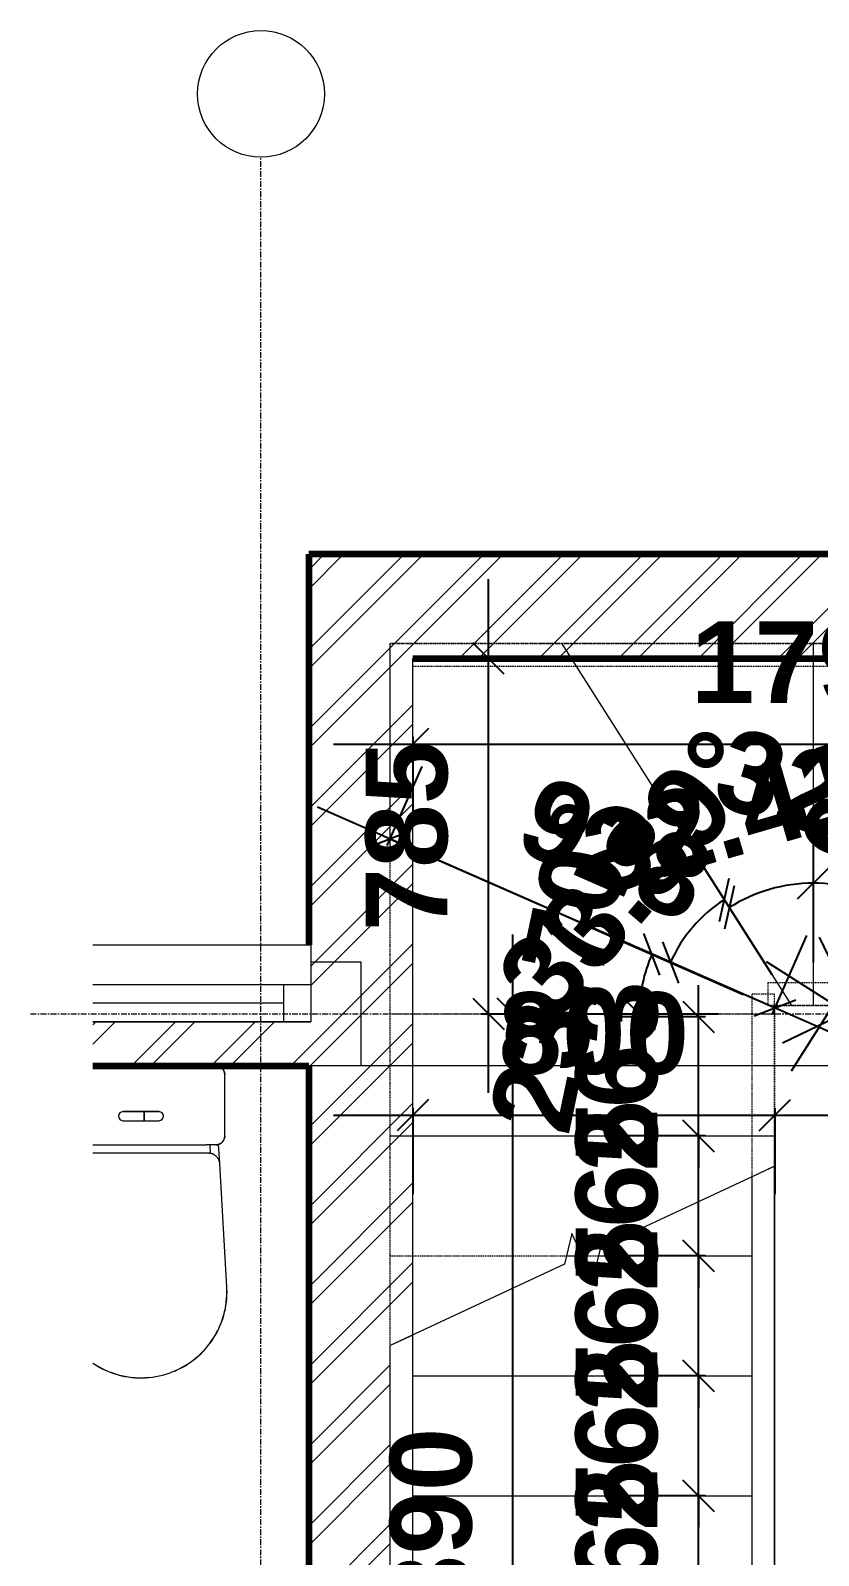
# Model space of a CAD drawing. Header units: inches. Extents: x 22 to 382261, y 22 to 371281.
# Drawn here: x 36694 to 38435, y 55747 to 59116 of the extents above; entities that cross this region are included whole.
import ezdxf

# ---------------------------------------------------------------- set-up
doc = ezdxf.new("R2010")
doc.units = ezdxf.units.IN
doc.header["$MEASUREMENT"] = 0
doc.linetypes.add('Grid Line 1_2_', pattern=[22.225, 12.7, -3.175, 3.175, -3.175])
doc.linetypes.add('Overhead', pattern=[3.96875, 2.38125, -1.5875])
for name, color, linetype, lineweight in [('A-ANNO-DIMS', 211, 'Continuous', 9), ('A-FLOR', 192, 'Continuous', 9), ('A-FLOR-HRAL', 11, 'Continuous', 9), ('A-GLAZ', 151, 'Continuous', 9), ('A-GLAZ-SILL', 1, 'Continuous', 9), ('A-WALL-PATT', 111, 'Continuous', 9), ('I-WALL', 2, 'Continuous', 9), ('P-SANR-FIXT', 6, 'Continuous', 9), ('S-GRID', 1, 'Continuous', 9), ('S-GRID-IDEN', 1, 'Continuous', 9), ('S-STRS', 31, 'Continuous', 9), ('S-STRS-MBND', 31, 'Overhead', 9)]:
    doc.layers.add(name, color=color, linetype=linetype, lineweight=lineweight)
doc.styles.add('Arial_B_1', font='arialbd.ttf', dxfattribs={"height": 180.555556})
doc.dimstyles.new('1', dxfattribs={"dimscale": 304.8, "dimtxt": 178.545395, "dimasz": 0.227865, "dimexe": 0.574147, "dimexo": 0.0625, "dimgap": 0.287073, "dimtad": 1, "dimdec": 0, "dimzin": 0, "dimdsep": 46, "dimtxsty": 'Arial_B_1', "dimblk1": 'OBLIQUE', "dimblk2": 'OBLIQUE', "dimsah": 1, "dimcen": 0.09, "dimdle": 0.574147, "dimazin": 0, "dimtfac": 1, "dimtdec": 4, "dimtix": 1, "dimtmove": 0, "dimatfit": 3, "dimfxl": 0.574147, "dimfxlon": 1, "dimtvp": 1, "dimtolj": 1, "dimtzin": 0, "dimarcsym": 2})
pattern_1 = [(45, (25437.11, 44820.17), (-88.0065, 88.0065), []), (45, (25437.11, 44953.52), (-88.0065, 88.0065), [])]

# ---------------------------------------------------------------- blocks, each defined once
blk = doc.blocks.new('Top Rail Type - Top Rail_Internal_-V3-01-GROUND FLOOR STAIRS')
at = {"layer": 'A-FLOR-HRAL', "linetype": 'Overhead'}
for p, q in [((12850.8, 12167), (12900.8, 12167)), ((12850.8, 12116.6), (12850.8, 12167)), ((12885.9, 12192), (12885.9, 12142)), ((12885.9, 12192), (13088.8, 12192)), ((12900.8, 12116.6), (12900.8, 12167)), ((13126.6, 12167), (13076.6, 12167)), ((13076.6, 12167), (13076.6, 12103.5)), ((13088.8, 12192), (13088.8, 12142)), ((13126.6, 12167), (13126.6, 12103.5)), ((12885.9, 12142), (13088.8, 12142)), ((12850.8, 11762.9), (12850.8, 12116.6)), ((12900.8, 11786.2), (12900.8, 12116.6)), ((13076.6, 12103.5), (13076.6, 9733.2)), ((13126.6, 12103.5), (13126.6, 9733.2)), ((13126.6, 9733.2), (13076.6, 9733.2))]:
    blk.add_line(p, q, dxfattribs=at)
at = {"layer": 'A-FLOR-HRAL'}
for p, q in [((12900.8, 11786.2), (12850.8, 11762.9)), ((12850.8, 9733.2), (12850.8, 11762.9)), ((12900.8, 9733.2), (12900.8, 11786.2)), ((12850.8, 9733.2), (12900.8, 9733.2))]:
    blk.add_line(p, q, dxfattribs=at)
blk = doc.blocks.new('Top Rail Type - Top Rail_Internal_-V4-01-GROUND FLOOR STAIRS')
at = {"layer": 'A-FLOR-HRAL', "linetype": 'Overhead'}
for p, q in [((12051.6, 12941.2), (12384, 12941.2)), ((12051.6, 12762.8), (12051.6, 12941.2)), ((12384, 12941.2), (13628.7, 12941.2)), ((13628.7, 12941.2), (13925.8, 12941.2)), ((13925.8, 12941.2), (13925.8, 12778.8)), ((12101.6, 12891.2), (12384, 12891.2)), ((12101.6, 12762.8), (12101.6, 12891.2)), ((12384, 12891.2), (13628.7, 12891.2)), ((13628.7, 12891.2), (13875.8, 12891.2)), ((13875.8, 12891.2), (13875.8, 12778.8)), ((13875.8, 12778.8), (13875.8, 9733.2)), ((13925.8, 12778.8), (13925.8, 9733.2)), ((12051.6, 11390.2), (12051.6, 12762.8)), ((12101.6, 11413.5), (12101.6, 12762.8)), ((13925.8, 9733.2), (13875.8, 9733.2))]:
    blk.add_line(p, q, dxfattribs=at)
at = {"layer": 'A-FLOR-HRAL'}
for p, q in [((12101.6, 11413.5), (12051.6, 11390.2)), ((12051.6, 10442.4), (12051.6, 11390.2)), ((12101.6, 10442.4), (12101.6, 11413.5)), ((12051.6, 9733.2), (12051.6, 10442.4)), ((12101.6, 9733.2), (12101.6, 10442.4)), ((12051.6, 9733.2), (12101.6, 9733.2))]:
    blk.add_line(p, q, dxfattribs=at)
blk = doc.blocks.new('Windows_Sgl_Plain - 750 by 600-438113-01-GROUND FLOOR STAIRS')
at = {"layer": 'A-GLAZ'}
for p, q in [((-375, 9.5), (106.2, 9.5)), ((-375, -161), (-375, 9.5)), ((106.2, 9.5), (-375, 9.5)), ((-315, -73.5), (-315, 9.5)), ((-375, -73.5), (-375, -25.5)), ((-315, -32), (106.2, -32)), ((106.2, -73.5), (-375, -73.5)), ((106.2, -161), (-375, -161))]:
    blk.add_line(p, q, dxfattribs=at)
at = {"layer": 'A-GLAZ-SILL'}
for p, q in [((-375, -161), (-375, -124.7)), ((106.2, -161), (-375, -161))]:
    blk.add_line(p, q, dxfattribs=at)
blk = doc.blocks.new('Water_Closet_Toilet_19179_0001 - 540 x 360mm-368831-01-GROUND FLOOR STAIRS')
at = {"layer": 'P-SANR-FIXT'}
for p, q in [((0, 154.9), (-106.2, 154.9)), ((145, 154.9), (0, 154.9)), ((185, 0.1), (185, 134.9)), ((-39.7, 53.6), (39.7, 53.6)), ((6.9, 53.6), (-39.7, 53.6)), ((6.9, 33.6), (6.9, 53.6)), ((39.7, 53.6), (6.9, 53.6)), ((6.9, 53.6), (6.9, 33.6)), ((6.9, 33.6), (6.9, 53.6)), ((-39.7, 33.6), (39.7, 33.6)), ((-39.7, 33.6), (6.9, 33.6)), ((6.9, 33.6), (39.7, 33.6)), ((-106.2, -19.9), (145, -19.9)), ((151.8, -19.9), (152.9, -38.9)), ((173.8, -59.6), (171.5, -18.8)), ((149.3, -38.4), (-106.2, -38.4)), ((189.7, -333.9), (174.3, -62))]:
    blk.add_line(p, q, dxfattribs=at)
at = {"layer": 'P-SANR-FIXT', "flags": 128}
for points in [[(145, 154.9), (151.9, 154.9), (158.7, 154.9), (165, 154.9)], [(167.4, 154.8), (166.8, 154.9), (166, 154.9), (165.2, 154.9), (165, 154.9)], [(185, 134.9), (185, 135.7), (185, 136.5), (184.9, 137.3), (184.8, 138.1), (184.6, 138.9), (184.5, 139.7), (184.3, 140.4), (184, 141.2), (183.8, 142), (183.5, 142.7), (183.1, 143.4), (182.8, 144.2), (182.4, 144.9), (182, 145.5), (181.5, 146.2), (181.1, 146.9), (180.6, 147.5), (180.1, 148.1), (179.5, 148.7), (179, 149.3), (178.4, 149.8), (177.8, 150.3), (177.1, 150.8), (176.5, 151.3), (175.8, 151.8), (175.1, 152.2), (174.4, 152.6), (173.7, 152.9), (173, 153.3), (172.3, 153.6), (171.5, 153.9), (170.7, 154.1), (170, 154.3), (169.2, 154.5), (168.4, 154.6), (167.6, 154.8), (167.6, 154.8)], [(165, -19.9), (165.8, -19.9), (166.6, -19.9), (167.4, -19.8), (168.2, -19.7), (169, -19.5), (169.8, -19.3), (170.5, -19.1), (171.3, -18.9), (172.1, -18.6), (172.8, -18.3), (173.5, -18), (174.3, -17.7), (175, -17.3), (175.6, -16.9), (176.3, -16.4), (177, -16), (177.6, -15.5), (178.2, -14.9), (178.8, -14.4), (179.4, -13.8), (179.9, -13.3), (180.4, -12.6), (180.9, -12), (181.4, -11.4), (181.9, -10.7), (182.3, -10), (182.7, -9.3), (183, -8.6), (183.4, -7.9), (183.7, -7.1), (183.9, -6.4), (184.2, -5.6), (184.4, -4.9), (184.6, -4.1), (184.7, -3.3), (184.9, -2.5), (185, -1.7), (185, -0.9), (185, -0.1), (185, 0.1)], [(165, -19.9), (158.7, -19.9), (151.9, -19.9), (145, -19.9)], [(174.3, -62), (174.2, -61), (174.1, -60), (173.9, -59), (173.7, -58), (173.5, -57.1), (173.2, -56.1), (172.9, -55.2), (172.5, -54.2), (172.2, -53.3), (171.7, -52.4), (171.3, -51.5), (170.8, -50.6), (170.3, -49.8), (169.7, -49), (169.1, -48.2), (168.5, -47.4), (167.8, -46.6), (167.1, -45.9), (166.4, -45.2), (165.7, -44.5), (164.9, -43.9), (164.1, -43.3), (163.3, -42.7), (162.4, -42.2), (161.6, -41.7), (160.7, -41.2), (159.8, -40.7), (158.9, -40.3), (158, -40), (157, -39.6), (156.1, -39.4), (155.1, -39.1), (154.1, -38.9), (153.1, -38.7), (152.1, -38.6), (151.1, -38.5), (150.1, -38.4), (149.3, -38.4)], [(174.3, -62), (174.2, -61), (174.1, -60), (173.9, -59), (173.7, -58), (173.5, -57.1), (173.2, -56.1), (172.9, -55.2), (172.5, -54.2), (172.2, -53.3), (171.7, -52.4), (171.3, -51.5), (170.8, -50.6), (170.3, -49.8), (169.7, -49), (169.1, -48.2), (168.5, -47.4), (167.8, -46.6), (167.1, -45.9), (166.4, -45.2), (165.7, -44.5), (164.9, -43.9), (164.1, -43.3), (163.3, -42.7), (162.4, -42.2), (161.6, -41.7), (160.7, -41.2), (159.8, -40.7), (158.9, -40.3), (158, -40), (157, -39.6), (156.1, -39.4), (155.1, -39.1), (154.1, -38.9), (153.1, -38.7), (152.1, -38.6), (151.1, -38.5), (150.1, -38.4), (149.3, -38.4)], [(-106.2, -502.2), (-105.3, -502.8), (-98.9, -506.9), (-92.3, -510.7), (-85.6, -514.3), (-78.8, -517.6), (-71.8, -520.6), (-64.7, -523.3), (-57.5, -525.8), (-50.2, -527.9), (-42.9, -529.8), (-35.4, -531.3), (-27.9, -532.6), (-20.4, -533.6), (-12.8, -534.2), (-5.2, -534.6), (2.4, -534.7), (10, -534.4), (17.5, -533.9), (25.1, -533), (32.6, -531.9), (40.1, -530.4), (47.5, -528.6), (54.8, -526.6), (62, -524.3), (69.1, -521.6), (76.2, -518.7), (83.1, -515.5), (89.8, -512.1), (96.5, -508.4), (102.9, -504.4), (109.2, -500.1), (115.4, -495.6), (121.3, -490.9), (127.1, -485.9), (132.6, -480.7), (137.9, -475.3), (143.1, -469.7), (147.9, -463.9), (152.6, -457.9), (157, -451.7), (161.1, -445.3), (165, -438.8), (168.7, -432.1), (172, -425.3), (175.1, -418.4), (177.9, -411.3), (180.5, -404.1), (182.7, -396.9), (184.6, -389.5), (186.3, -382.1), (187.6, -374.6), (188.7, -367.1), (189.4, -359.5), (189.9, -351.9), (190, -344.3), (189.8, -336.8), (189.7, -333.9)], [(-106.2, -502.2), (-105.3, -502.8), (-98.9, -506.9), (-92.3, -510.7), (-85.6, -514.3), (-78.8, -517.6), (-71.8, -520.6), (-64.7, -523.3), (-57.5, -525.8), (-50.2, -527.9), (-42.9, -529.8), (-35.4, -531.3), (-27.9, -532.6), (-20.4, -533.6), (-12.8, -534.2), (-5.2, -534.6), (2.4, -534.7), (10, -534.4), (17.5, -533.9), (25.1, -533), (32.6, -531.9), (40.1, -530.4), (47.5, -528.6), (54.8, -526.6), (62, -524.3), (69.1, -521.6), (76.2, -518.7), (83.1, -515.5), (89.8, -512.1), (96.5, -508.4), (102.9, -504.4), (109.2, -500.1), (115.4, -495.6), (121.3, -490.9), (127.1, -485.9), (132.6, -480.7), (137.9, -475.3), (143.1, -469.7), (147.9, -463.9), (152.6, -457.9), (157, -451.7), (161.1, -445.3), (165, -438.8), (168.7, -432.1), (172, -425.3), (175.1, -418.4), (177.9, -411.3), (180.5, -404.1), (182.7, -396.9), (184.6, -389.5), (186.3, -382.1), (187.6, -374.6), (188.7, -367.1), (189.4, -359.5), (189.9, -351.9), (190, -344.3), (189.8, -336.8), (189.7, -333.9)], [(186.6, -378.3), (187.3, -374.6), (188.4, -367.1), (189.1, -359.5), (189.6, -351.9), (189.7, -344.3), (189.5, -336.8)], [(172.5, -423.6), (174.8, -418.2), (177.6, -411.2), (180.2, -404), (182.4, -396.8), (184.3, -389.4), (185.4, -384.5)], [(148.4, -462.8), (152.3, -457.7), (156.7, -451.5), (160.9, -445.2), (164.8, -438.6), (168.4, -432), (169.3, -430.1)], [(-106.2, -501.8), (-105.1, -502.6), (-98.7, -506.6), (-92.2, -510.5), (-85.5, -514), (-78.6, -517.3), (-74.6, -519)], [(74.4, -519.1), (76, -518.5), (82.9, -515.3), (89.7, -511.8), (96.3, -508.1), (102.8, -504.1), (107.9, -500.7)], [(115.2, -495.4), (121.1, -490.7), (126.9, -485.7), (132.4, -480.5), (137.7, -475.1), (138.1, -474.7)], [(-66.9, -522.1), (-64.6, -523), (-57.4, -525.5), (-50.1, -527.6), (-42.8, -529.5), (-35.4, -531), (-28.4, -532.2)], [(-19.9, -533.3), (-12.8, -533.9), (-5.2, -534.3), (2.4, -534.3), (10, -534.1), (17.5, -533.6), (20.8, -533.2)], [(28.7, -532.1), (32.6, -531.5), (40, -530.1), (47.4, -528.3), (54.7, -526.3), (61.9, -524), (65.9, -522.5)]]:
    blk.add_lwpolyline(points, dxfattribs=at)
at = {"layer": 'P-SANR-FIXT'}
for centre, radius, start, end in [((165, 134.9), 20, 50, 84.1114), ((165, 134.9), 20, 5, 40), ((-39.4, 43.6), 10, 91.7704, 268.2296), ((39.4, 43.6), 10, 271.7704, 88.2296), ((165, 0.1), 20, 275, 310), ((165, 0.1), 20, 320, 335), ((165, 0.1), 20, 335.6659, 355)]:
    blk.add_arc(centre, radius, start, end, dxfattribs=at)
for points in [[(165, 154.9), (165.4, 154.9), (165.7, 154.9), (166.1, 154.9)], [(185, 0.1), (185, -1.3), (184.7, -4.1), (183.4, -8.1), (181.2, -11.9), (178.2, -15.2), (174.4, -17.8), (169.9, -19.5), (166.7, -19.9), (165, -19.9)]]:
    blk.add_open_spline(points, degree=3, dxfattribs=at)
blk.add_open_spline([(166.1, 154.9), (168.6, 154.7), (172.4, 153.8), (176.8, 151.2), (179.7, 148.6), (182.1, 145.5), (184.3, 141), (185, 137.3), (185, 134.9)], degree=3, knots=[0.031614, 0.031614, 0.031614, 0.031614, 0.25, 0.375, 0.5, 0.625, 0.75, 1, 1, 1, 1], dxfattribs=at)
blk = doc.blocks.new('Grid - Grid Head - Circle-749417-01-GROUND FLOOR STAIRS')
at = {"layer": 'S-GRID-IDEN'}
blk.add_circle((0, 0), 4, dxfattribs=at)
blk = doc.blocks.new('_Oblique')
at = {"color": 0, "linetype": 'ByBlock', "lineweight": -2}
blk.add_line((-0.5, -0.5), (0.5, 0.5), dxfattribs=at)
blk = doc.blocks.new('*D5008')
at = {"layer": 'A-ANNO-DIMS', "color": 0, "lineweight": -2, "transparency": 16777216}
for p, q in [((38169.5, 55878.4), (38169.5, 55947.8)), ((38185.4, 55878.4), (37994.5, 55878.4)), ((38169.5, 55613.4), (38169.5, 55878.4)), ((38185.4, 55613.4), (37994.5, 55613.4)), ((38169.5, 55613.4), (38169.5, 55543.9))]:
    blk.add_line(p, q, dxfattribs=at)
at = {"layer": 'Defpoints', "color": 0, "transparency": 16777216}
for p in [(38169.5, 55878.4), (38204.5, 55878.4), (38204.5, 55613.4)]:
    blk.add_point(p, dxfattribs=at)
at = {"layer": 'A-ANNO-DIMS', "color": 0, "lineweight": -2, "transparency": 16777216, "xscale": 69.45312499999999, "yscale": 69.45312499999999, "zscale": 69.45312499999999}
for p, rotation in [((38169.5, 55878.4), 270), ((38169.5, 55613.4), 90)]:
    blk.add_blockref('_Oblique', p, dxfattribs=dict(at, rotation=rotation))
at = {"layer": 'A-ANNO-DIMS', "color": 0, "transparency": 16777216, "insert": (37989.8, 55745.9), "char_height": 180.56, "width": 195.89, "attachment_point": 5, "rotation": 90, "style": 'Arial_B_1'}
blk.add_mtext('\\A1;265', dxfattribs=at)
blk = doc.blocks.new('*D5009')
at = {"layer": 'A-ANNO-DIMS', "color": 0, "lineweight": -2, "transparency": 16777216}
for p, q in [((38169.5, 56143.4), (38169.5, 56212.8)), ((38185.4, 56143.4), (37994.5, 56143.4)), ((38169.5, 55878.4), (38169.5, 56143.4)), ((38185.4, 55878.4), (37994.5, 55878.4)), ((38169.5, 55878.4), (38169.5, 55808.9))]:
    blk.add_line(p, q, dxfattribs=at)
at = {"layer": 'Defpoints', "color": 0, "transparency": 16777216}
for p in [(38169.5, 56143.4), (38204.5, 56143.4), (38204.5, 55878.4)]:
    blk.add_point(p, dxfattribs=at)
at = {"layer": 'A-ANNO-DIMS', "color": 0, "lineweight": -2, "transparency": 16777216, "xscale": 69.45312499999999, "yscale": 69.45312499999999, "zscale": 69.45312499999999}
for p, rotation in [((38169.5, 56143.4), 270), ((38169.5, 55878.4), 90)]:
    blk.add_blockref('_Oblique', p, dxfattribs=dict(at, rotation=rotation))
at = {"layer": 'A-ANNO-DIMS', "color": 0, "transparency": 16777216, "insert": (37989.8, 56010.9), "char_height": 180.56, "width": 195.89, "attachment_point": 5, "rotation": 90, "style": 'Arial_B_1'}
blk.add_mtext('\\A1;265', dxfattribs=at)
blk = doc.blocks.new('*D5010')
at = {"layer": 'A-ANNO-DIMS', "color": 0, "lineweight": -2, "transparency": 16777216}
for p, q in [((38169.5, 56408.4), (38169.5, 56477.8)), ((38185.4, 56408.4), (37994.5, 56408.4)), ((38169.5, 56143.4), (38169.5, 56408.4)), ((38185.4, 56143.4), (37994.5, 56143.4)), ((38169.5, 56143.4), (38169.5, 56073.9))]:
    blk.add_line(p, q, dxfattribs=at)
at = {"layer": 'Defpoints', "color": 0, "transparency": 16777216}
for p in [(38169.5, 56408.4), (38204.5, 56408.4), (38204.5, 56143.4)]:
    blk.add_point(p, dxfattribs=at)
at = {"layer": 'A-ANNO-DIMS', "color": 0, "lineweight": -2, "transparency": 16777216, "xscale": 69.45312499999999, "yscale": 69.45312499999999, "zscale": 69.45312499999999}
for p, rotation in [((38169.5, 56408.4), 270), ((38169.5, 56143.4), 90)]:
    blk.add_blockref('_Oblique', p, dxfattribs=dict(at, rotation=rotation))
at = {"layer": 'A-ANNO-DIMS', "color": 0, "transparency": 16777216, "insert": (37989.8, 56275.9), "char_height": 180.56, "width": 195.89, "attachment_point": 5, "rotation": 90, "style": 'Arial_B_1'}
blk.add_mtext('\\A1;265', dxfattribs=at)
blk = doc.blocks.new('*D5011')
at = {"layer": 'A-ANNO-DIMS', "color": 0, "lineweight": -2, "transparency": 16777216}
for p, q in [((38169.5, 56673.4), (38169.5, 56742.8)), ((38185.4, 56673.4), (37994.5, 56673.4)), ((38169.5, 56408.4), (38169.5, 56673.4)), ((38185.4, 56408.4), (37994.5, 56408.4)), ((38169.5, 56408.4), (38169.5, 56338.9))]:
    blk.add_line(p, q, dxfattribs=at)
at = {"layer": 'Defpoints', "color": 0, "transparency": 16777216}
for p in [(38169.5, 56673.4), (38204.5, 56673.4), (38204.5, 56408.4)]:
    blk.add_point(p, dxfattribs=at)
at = {"layer": 'A-ANNO-DIMS', "color": 0, "lineweight": -2, "transparency": 16777216, "xscale": 69.45312499999999, "yscale": 69.45312499999999, "zscale": 69.45312499999999}
for p, rotation in [((38169.5, 56673.4), 270), ((38169.5, 56408.4), 90)]:
    blk.add_blockref('_Oblique', p, dxfattribs=dict(at, rotation=rotation))
at = {"layer": 'A-ANNO-DIMS', "color": 0, "transparency": 16777216, "insert": (37989.8, 56540.9), "char_height": 180.56, "width": 195.89, "attachment_point": 5, "rotation": 90, "style": 'Arial_B_1'}
blk.add_mtext('\\A1;265', dxfattribs=at)
blk = doc.blocks.new('*D5012')
at = {"layer": 'A-ANNO-DIMS', "color": 0, "lineweight": -2, "transparency": 16777216}
for p, q in [((38169.5, 56936.8), (38169.5, 57006.2)), ((38185.4, 56936.8), (37994.5, 56936.8)), ((38169.5, 56673.4), (38169.5, 56936.8)), ((38185.4, 56673.4), (37994.5, 56673.4)), ((38169.5, 56673.4), (38169.5, 56603.9))]:
    blk.add_line(p, q, dxfattribs=at)
at = {"layer": 'Defpoints', "color": 0, "transparency": 16777216}
for p in [(38169.5, 56936.8), (38204.5, 56936.8), (38204.5, 56673.4)]:
    blk.add_point(p, dxfattribs=at)
at = {"layer": 'A-ANNO-DIMS', "color": 0, "lineweight": -2, "transparency": 16777216, "xscale": 69.45312499999999, "yscale": 69.45312499999999, "zscale": 69.45312499999999}
for p, rotation in [((38169.5, 56936.8), 270), ((38169.5, 56673.4), 90)]:
    blk.add_blockref('_Oblique', p, dxfattribs=dict(at, rotation=rotation))
at = {"layer": 'A-ANNO-DIMS', "color": 0, "transparency": 16777216, "insert": (37989.8, 56805.1), "char_height": 180.56, "width": 195.89, "attachment_point": 5, "rotation": 90, "style": 'Arial_B_1'}
blk.add_mtext('\\A1;263', dxfattribs=at)
blk = doc.blocks.new('*D5013')
at = {"layer": 'A-ANNO-DIMS', "color": 0, "lineweight": -2, "transparency": 16777216}
for p, q in [((37930.3, 57134.5), (38226.9, 57004.3)), ((37890.2, 56943.4), (38214.1, 56943.4))]:
    blk.add_line(p, q, dxfattribs=at)
blk.add_arc((38365.7, 56943.4), 326.5, 156.3028, 180, dxfattribs=at)
at = {"layer": 'Defpoints', "color": 0, "transparency": 16777216}
for p in [(37912.8, 57142.1), (38051.5, 57032.3), (37871.1, 56943.4), (38365.7, 56943.4)]:
    blk.add_point(p, dxfattribs=at)
at = {"layer": 'A-ANNO-DIMS', "color": 0, "lineweight": -2, "transparency": 16777216, "xscale": 69.45312499999999, "yscale": 69.45312499999999, "zscale": 69.45312499999999}
for p, rotation in [((38066.7, 57074.6), 66.30276106651772), ((38039.1, 56943.4), 270.0000000000002)]:
    blk.add_blockref('_Oblique', p, dxfattribs=dict(at, rotation=rotation))
at = {"layer": 'A-ANNO-DIMS', "color": 0, "transparency": 16777216, "insert": (37870.2, 57047.3), "char_height": 180.56, "width": 254.139, "attachment_point": 5, "rotation": 78.1514, "style": 'Arial_B_1'}
blk.add_mtext('\\A1;23.70°', dxfattribs=at)
blk = doc.blocks.new('*D5014')
at = {"layer": 'A-ANNO-DIMS', "color": 0, "lineweight": -2, "transparency": 16777216}
for p, q in [((38147, 57320.9), (38320.6, 57047.5)), ((37971.4, 57116.4), (38268, 56986.2))]:
    blk.add_line(p, q, dxfattribs=at)
blk.add_arc((38394.8, 56930.6), 313.5, 122.4117, 156.3028, dxfattribs=at)
at = {"layer": 'Defpoints', "color": 0, "transparency": 16777216}
for p in [(38136.8, 57337), (38178.2, 57157.2), (37954, 57124.1), (38394.8, 56930.6)]:
    blk.add_point(p, dxfattribs=at)
at = {"layer": 'A-ANNO-DIMS', "color": 0, "lineweight": -2, "transparency": 16777216, "xscale": 69.45312499999999, "yscale": 69.45312499999999, "zscale": 69.45312499999999}
for p, rotation in [((38226.8, 57195.2), 32.41173557433422), ((38107.8, 57056.5), 246.3027610665127)]:
    blk.add_blockref('_Oblique', p, dxfattribs=dict(at, rotation=rotation))
at = {"layer": 'A-ANNO-DIMS', "color": 0, "transparency": 16777216, "insert": (38020.6, 57251.8), "char_height": 180.56, "width": 254.139, "attachment_point": 5, "rotation": 49.3572, "style": 'Arial_B_1'}
blk.add_mtext('\\A1;33.89°', dxfattribs=at)
blk = doc.blocks.new('*D5015')
at = {"layer": 'A-ANNO-DIMS', "color": 0, "lineweight": -2, "transparency": 16777216}
for p, q in [((38423.3, 57380.8), (38423.3, 57056.9)), ((38157.9, 57303.7), (38331.6, 57030.2))]:
    blk.add_line(p, q, dxfattribs=at)
blk.add_arc((38423.3, 56885.7), 346.1, 90, 122.4117, dxfattribs=at)
at = {"layer": 'Defpoints', "color": 0, "transparency": 16777216}
for p in [(38423.3, 57399.9), (38147.7, 57319.8), (38358.4, 57225.7), (38423.3, 56885.7)]:
    blk.add_point(p, dxfattribs=at)
at = {"layer": 'A-ANNO-DIMS', "color": 0, "lineweight": -2, "transparency": 16777216, "xscale": 69.45312499999999, "yscale": 69.45312499999999, "zscale": 69.45312499999999}
blk.add_blockref('_Oblique', (38423.3, 57231.9), dxfattribs=at)
at = {"layer": 'A-ANNO-DIMS', "color": 0, "lineweight": -2, "transparency": 16777216, "xscale": 69.45312499999999, "yscale": 69.45312499999999, "zscale": 69.45312499999999, "rotation": 212.4117355743359}
blk.add_blockref('_Oblique', (38237.8, 57177.9), dxfattribs=at)
at = {"layer": 'A-ANNO-DIMS', "color": 0, "transparency": 16777216, "insert": (38276.5, 57390.7), "char_height": 180.56, "width": 254.139, "attachment_point": 5, "rotation": 16.2059, "style": 'Arial_B_1'}
blk.add_mtext('\\A1;32.41°', dxfattribs=at)
blk = doc.blocks.new('*D5016')
at = {"layer": 'A-ANNO-DIMS', "color": 0, "lineweight": -2, "transparency": 16777216}
for p, q in [((38423.3, 57380.8), (38423.3, 57056.9)), ((38688.7, 57303.7), (38515, 57030.2))]:
    blk.add_line(p, q, dxfattribs=at)
blk.add_arc((38423.3, 56885.7), 346.1, 57.5883, 90, dxfattribs=at)
at = {"layer": 'Defpoints', "color": 0, "transparency": 16777216}
for p in [(38423.3, 57399.9), (38698.9, 57319.8), (38550.8, 57207.5), (38423.3, 56885.7)]:
    blk.add_point(p, dxfattribs=at)
at = {"layer": 'A-ANNO-DIMS', "color": 0, "lineweight": -2, "transparency": 16777216, "xscale": 69.45312499999999, "yscale": 69.45312499999999, "zscale": 69.45312499999999}
for p, rotation in [((38423.3, 57231.9), 180.0000000000004), ((38608.8, 57177.9), 327.5882644256637)]:
    blk.add_blockref('_Oblique', p, dxfattribs=dict(at, rotation=rotation))
at = {"layer": 'A-ANNO-DIMS', "color": 0, "transparency": 16777216, "insert": (38570.1, 57390.7), "char_height": 180.56, "width": 254.139, "attachment_point": 5, "rotation": 343.7941, "style": 'Arial_B_1'}
blk.add_mtext('\\A1;32.41°', dxfattribs=at)
blk = doc.blocks.new('*D5018')
at = {"layer": 'A-ANNO-DIMS', "color": 0, "lineweight": -2, "transparency": 16777216}
for p, q in [((37482.3, 57314.8), (37559.1, 57489.7)), ((38499, 56886), (37328.5, 57399.8)), ((38332.3, 56941.8), (38409.1, 57116.6))]:
    blk.add_line(p, q, dxfattribs=at)
at = {"layer": 'Defpoints', "color": 0, "transparency": 16777216}
for p in [(37488.7, 57329.4), (37474.7, 57297.4), (38324.7, 56924.3)]:
    blk.add_point(p, dxfattribs=at)
at = {"layer": 'A-ANNO-DIMS', "color": 0, "lineweight": -2, "transparency": 16777216, "xscale": 69.45312499999999, "yscale": 69.45312499999999, "zscale": 69.45312499999999}
for p, rotation in [((37488.7, 57329.4), 156.3027610656808), ((38338.7, 56956.4), 336.3027610656808)]:
    blk.add_blockref('_Oblique', p, dxfattribs=dict(at, rotation=rotation))
at = {"layer": 'A-ANNO-DIMS', "color": 0, "transparency": 16777216, "insert": (37986, 57307.5), "char_height": 180.56, "width": 195.89, "attachment_point": 5, "rotation": 336.3028, "style": 'Arial_B_1'}
blk.add_mtext('\\A1;928', dxfattribs=at)
blk = doc.blocks.new('*D5019')
at = {"layer": 'A-ANNO-DIMS', "color": 0, "lineweight": -2, "transparency": 16777216}
for p, q in [((39069.5, 57911.9), (38374, 56816.4)), ((38989.1, 57755.6), (38827.9, 57858)), ((38481.2, 56955.6), (38320, 57058))]:
    blk.add_line(p, q, dxfattribs=at)
at = {"layer": 'Defpoints', "color": 0, "transparency": 16777216}
for p in [(39005.2, 57745.4), (38467.8, 56964.2), (38497.3, 56945.4)]:
    blk.add_point(p, dxfattribs=at)
at = {"layer": 'A-ANNO-DIMS', "color": 0, "lineweight": -2, "transparency": 16777216, "xscale": 69.45312499999999, "yscale": 69.45312499999999, "zscale": 69.45312499999999}
for p, rotation in [((38975.7, 57764.2), 57.58826442524695), ((38467.8, 56964.2), 237.588264425247)]:
    blk.add_blockref('_Oblique', p, dxfattribs=dict(at, rotation=rotation))
at = {"layer": 'A-ANNO-DIMS', "color": 0, "transparency": 16777216, "insert": (38570, 57460.5), "char_height": 180.56, "width": 195.89, "attachment_point": 5, "rotation": 57.5883, "style": 'Arial_B_1'}
blk.add_mtext('\\A1;948', dxfattribs=at)
blk = doc.blocks.new('*D5020')
at = {"layer": 'A-ANNO-DIMS', "color": 0, "lineweight": -2, "transparency": 16777216}
for p, q in [((39369.6, 57348.6), (39287, 57520.8)), ((38354.9, 56879.4), (39520.5, 57438.7)), ((38519.6, 56940.8), (38437, 57112.9))]:
    blk.add_line(p, q, dxfattribs=at)
at = {"layer": 'Defpoints', "color": 0, "transparency": 16777216}
for p in [(39362.7, 57363), (39377.9, 57331.4), (38527.9, 56923.6)]:
    blk.add_point(p, dxfattribs=at)
at = {"layer": 'A-ANNO-DIMS', "color": 0, "lineweight": -2, "transparency": 16777216, "xscale": 69.45312499999999, "yscale": 69.45312499999999, "zscale": 69.45312499999999}
for p, rotation in [((39362.7, 57363), 25.63221675757464), ((38512.7, 56955.1), 205.6322167575746)]:
    blk.add_blockref('_Oblique', p, dxfattribs=dict(at, rotation=rotation))
at = {"layer": 'A-ANNO-DIMS', "color": 0, "transparency": 16777216, "insert": (38860, 57321.1), "char_height": 180.56, "width": 195.89, "attachment_point": 5, "rotation": 25.6322, "style": 'Arial_B_1'}
blk.add_mtext('\\A1;943', dxfattribs=at)
blk = doc.blocks.new('*D5024')
at = {"layer": 'A-ANNO-DIMS', "color": 0, "lineweight": -2, "transparency": 16777216}
for p, q in [((37538.7, 56735.5), (37538.7, 56544.5)), ((38338.3, 56735.5), (38338.3, 56544.5)), ((37363.7, 56719.5), (38513.3, 56719.5))]:
    blk.add_line(p, q, dxfattribs=at)
at = {"layer": 'Defpoints', "color": 0, "transparency": 16777216}
for p in [(37538.7, 56754.5), (38338.3, 56754.5), (38338.3, 56719.5)]:
    blk.add_point(p, dxfattribs=at)
at = {"layer": 'A-ANNO-DIMS', "color": 0, "lineweight": -2, "transparency": 16777216, "xscale": 69.45312499999999, "yscale": 69.45312499999999, "zscale": 69.45312499999999, "rotation": 180}
blk.add_blockref('_Oblique', (37538.7, 56719.5), dxfattribs=at)
at = {"layer": 'A-ANNO-DIMS', "color": 0, "lineweight": -2, "transparency": 16777216, "xscale": 69.45312499999999, "yscale": 69.45312499999999, "zscale": 69.45312499999999}
blk.add_blockref('_Oblique', (38338.3, 56719.5), dxfattribs=at)
at = {"layer": 'A-ANNO-DIMS', "color": 0, "transparency": 16777216, "insert": (37938.5, 56899.3), "char_height": 180.56, "width": 195.89, "attachment_point": 5, "style": 'Arial_B_1'}
blk.add_mtext('\\A1;800', dxfattribs=at)
blk = doc.blocks.new('*D5025')
at = {"layer": 'A-ANNO-DIMS', "color": 0, "lineweight": -2, "transparency": 16777216}
for p, q in [((37705.7, 56768.4), (37705.7, 57903.4)), ((37689.8, 57728.4), (37880.7, 57728.4)), ((37689.8, 56943.4), (37880.7, 56943.4))]:
    blk.add_line(p, q, dxfattribs=at)
at = {"layer": 'Defpoints', "color": 0, "transparency": 16777216}
for p in [(37670.7, 57728.4), (37705.7, 57728.4), (37670.7, 56943.4)]:
    blk.add_point(p, dxfattribs=at)
at = {"layer": 'A-ANNO-DIMS', "color": 0, "lineweight": -2, "transparency": 16777216, "xscale": 69.45312499999999, "yscale": 69.45312499999999, "zscale": 69.45312499999999}
for p, rotation in [((37705.7, 57728.4), 90), ((37705.7, 56943.4), 270)]:
    blk.add_blockref('_Oblique', p, dxfattribs=dict(at, rotation=rotation))
at = {"layer": 'A-ANNO-DIMS', "color": 0, "transparency": 16777216, "insert": (37526, 57335.9), "char_height": 180.56, "width": 195.89, "attachment_point": 5, "rotation": 90, "style": 'Arial_B_1'}
blk.add_mtext('\\A1;785', dxfattribs=at)
blk = doc.blocks.new('*D5026')
at = {"layer": 'A-ANNO-DIMS', "color": 0, "lineweight": -2, "transparency": 16777216}
for p, q in [((37759.4, 54378.4), (37759.4, 57118.4)), ((37743.5, 56943.4), (37934.4, 56943.4)), ((37743.5, 54553.4), (37934.4, 54553.4))]:
    blk.add_line(p, q, dxfattribs=at)
at = {"layer": 'Defpoints', "color": 0, "transparency": 16777216}
for p in [(37724.4, 56943.4), (37759.4, 56943.4), (37724.4, 54553.4)]:
    blk.add_point(p, dxfattribs=at)
at = {"layer": 'A-ANNO-DIMS', "color": 0, "lineweight": -2, "transparency": 16777216, "xscale": 69.45312499999999, "yscale": 69.45312499999999, "zscale": 69.45312499999999}
for p, rotation in [((37759.4, 56943.4), 90), ((37759.4, 54553.4), 270)]:
    blk.add_blockref('_Oblique', p, dxfattribs=dict(at, rotation=rotation))
at = {"layer": 'A-ANNO-DIMS', "color": 0, "transparency": 16777216, "insert": (37579.7, 55748.4), "char_height": 180.56, "width": 261.186, "attachment_point": 5, "rotation": 90, "style": 'Arial_B_1'}
blk.add_mtext('\\A1;2390', dxfattribs=at)
blk = doc.blocks.new('*D5027')
at = {"layer": 'A-ANNO-DIMS', "color": 0, "lineweight": -2, "transparency": 16777216}
for p, q in [((37538.7, 57555.1), (37538.7, 57364.1)), ((39328.3, 57555.1), (39328.3, 57364.1)), ((37363.7, 57539.1), (39503.3, 57539.1))]:
    blk.add_line(p, q, dxfattribs=at)
at = {"layer": 'Defpoints', "color": 0, "transparency": 16777216}
for p in [(37538.7, 57574.1), (39328.3, 57574.1), (39328.3, 57539.1)]:
    blk.add_point(p, dxfattribs=at)
at = {"layer": 'A-ANNO-DIMS', "color": 0, "lineweight": -2, "transparency": 16777216, "xscale": 69.45312499999999, "yscale": 69.45312499999999, "zscale": 69.45312499999999, "rotation": 180}
blk.add_blockref('_Oblique', (37538.7, 57539.1), dxfattribs=at)
at = {"layer": 'A-ANNO-DIMS', "color": 0, "lineweight": -2, "transparency": 16777216, "xscale": 69.45312499999999, "yscale": 69.45312499999999, "zscale": 69.45312499999999}
blk.add_blockref('_Oblique', (39328.3, 57539.1), dxfattribs=at)
at = {"layer": 'A-ANNO-DIMS', "color": 0, "transparency": 16777216, "insert": (38433.5, 57718.9), "char_height": 180.56, "width": 261.186, "attachment_point": 5, "style": 'Arial_B_1'}
blk.add_mtext('\\A1;1790', dxfattribs=at)

msp = doc.modelspace()

# ---------------------------------------------------------------- hatches: boundary and pattern name
at = {"layer": 'A-ANNO-DIMS'}
h = msp.add_hatch(dxfattribs=at)
h.set_pattern_fill('FP_2', color=256, style=0, pattern_type=2)
h.set_pattern_definition(pattern_1)
h.paths.add_polyline_path([(37308.7, 56828.4), (37538.7, 56828.4), (37538.7, 57728.4), (37308.7, 57728.4), (37308.7, 57095.9), (37313.3, 57095.9), (37313.3, 56925.4), (37308.7, 56925.4), (37308.7, 56886)])
at = {"layer": 'A-WALL-PATT'}
h = msp.add_hatch(dxfattribs=at)
h.set_pattern_fill('FP_2', color=256, style=0, pattern_type=2)
h.set_pattern_definition(pattern_1)
h.paths.add_polyline_path([(39328.3, 57728.4), (39558.3, 57728.4), (39558.3, 57958.4), (37308.7, 57958.4), (37308.7, 57728.4), (38501.1, 57728.4)])
h = msp.add_hatch(dxfattribs=at)
h.set_pattern_fill('FP_2', color=256, style=0, pattern_type=2)
h.set_pattern_definition(pattern_1)
h.paths.add_polyline_path([(37066.8, 56828.4), (37308.7, 56828.4), (37308.7, 56925.4), (36832.1, 56925.4), (36832.1, 56828.4), (37040.7, 56828.4)])
h = msp.add_hatch(dxfattribs=at)
h.set_pattern_fill('FP_2', color=256, style=0, pattern_type=2)
h.set_pattern_definition(pattern_1)
h.paths.add_polyline_path([(37538.7, 54703.4), (37538.7, 55263.1), (37488.7, 55263.1), (37488.7, 56210.4), (37538.7, 56233.7), (37538.7, 56828.4), (37308.7, 56828.4), (37308.7, 54703.4)])

# ---------------------------------------------------------------- linework, layer by layer
at = {"layer": 'A-ANNO-DIMS'}
for p, q in [((37867.1, 57761.8), (38375, 56961.8)), ((37867.1, 57761.8), (38375, 56961.8)), ((38423.3, 57761.8), (38423.3, 56961.8)), ((38423.3, 57761.8), (38423.3, 56961.8)), ((37538.7, 56233.7), (37538.7, 57728.4)), ((37488.3, 57328.5), (38338.3, 56955.4)), ((37488.3, 57328.5), (38338.3, 56955.4)), ((37488.3, 56673.4), (38338.3, 56673.4)), ((37488.3, 56673.4), (38338.3, 56673.4)), ((37890.2, 56457.9), (37873.7, 56389.9)), ((37936.4, 56358.8), (37890.2, 56457.9))]:
    msp.add_line(p, q, dxfattribs=at)
at = {"layer": 'A-FLOR'}
msp.add_line((39558.3, 56828.4), (37308.7, 56828.4), dxfattribs=at)
at = {"layer": 'I-WALL', "lineweight": 100}
for p, q in [((39558.3, 57958.4), (37308.7, 57958.4)), ((37308.7, 57958.4), (37308.7, 57095.9)), ((37538.7, 57728.4), (39328.3, 57728.4)), ((36832.1, 56828.4), (37308.7, 56828.4)), ((37308.7, 56828.4), (37308.7, 54703.4))]:
    msp.add_line(p, q, dxfattribs=at)
at = {"layer": 'I-WALL'}
for p, q in [((37313.3, 57058.4), (37423.7, 57058.4)), ((37423.7, 57058.4), (37423.7, 56828.4))]:
    msp.add_line(p, q, dxfattribs=at)
at = {"layer": 'S-GRID', "linetype": 'Grid Line 1_2_'}
for p, q in [((37203.3, 52480.3), (37203.3, 58835.6)), ((36694.3, 56943.4), (40370.9, 56943.4))]:
    msp.add_line(p, q, dxfattribs=at)
at = {"layer": 'S-STRS'}
for p, q in [((38338.3, 56408.4), (38338.3, 56606.5)), ((37878.1, 56408.4), (37913.3, 56408.4)), ((37948.5, 56408.4), (38287.9, 56408.4)), ((38338.3, 56143.4), (38338.3, 56408.4)), ((37488.3, 56143.4), (37488.3, 56210.2)), ((37488.3, 55878.4), (37488.3, 56143.4)), ((37538.7, 56143.4), (38287.9, 56143.4)), ((38338.3, 55878.4), (38338.3, 56143.4)), ((37488.3, 55613.4), (37488.3, 55878.4)), ((37538.7, 55878.4), (38287.9, 55878.4)), ((38338.3, 55613.4), (38338.3, 55878.4))]:
    msp.add_line(p, q, dxfattribs=at)
at = {"layer": 'S-STRS', "linetype": 'Overhead'}
for p, q in [((37878.1, 56408.4), (37913.3, 56408.4)), ((37948.5, 56408.4), (38287.9, 56408.4)), ((37538.7, 56143.4), (38287.9, 56143.4)), ((37538.7, 55878.4), (38287.9, 55878.4))]:
    msp.add_line(p, q, dxfattribs=at)
at = {"layer": 'S-STRS-MBND'}
for p, q in [((37488.3, 57761.8), (39363.3, 57761.8)), ((37488.3, 57278.9), (37488.3, 57761.8)), ((37488.3, 56210.2), (37488.3, 57278.9)), ((37488.3, 56943.4), (38338.3, 56943.4)), ((37488.3, 56943.4), (38338.3, 56943.4)), ((38338.3, 56961.8), (38513.3, 56961.8)), ((38338.3, 56606.5), (38338.3, 56961.8)), ((37488.3, 56408.4), (37538.7, 56408.4)), ((37488.3, 56408.4), (37538.7, 56408.4)), ((37538.7, 56408.4), (37878.1, 56408.4)), ((37538.7, 56408.4), (37878.1, 56408.4)), ((37913.3, 56408.4), (37948.5, 56408.4)), ((37913.3, 56408.4), (37948.5, 56408.4))]:
    msp.add_line(p, q, dxfattribs=at)
at = {"layer": 'S-STRS-MBND', "linetype": 'Continuous'}
for p, q in [((38338.3, 56606.5), (37953, 56426.9)), ((37953, 56426.9), (37936.4, 56358.8)), ((37873.7, 56389.9), (37488.3, 56210.2))]:
    msp.add_line(p, q, dxfattribs=at)

# ---------------------------------------------------------------- block references
at = {"layer": 'A-ANNO-DIMS'}
for name in ['Top Rail Type - Top Rail_Internal_-V4-01-GROUND FLOOR STAIRS', 'Top Rail Type - Top Rail_Internal_-V3-01-GROUND FLOOR STAIRS']:
    msp.add_blockref(name, (25437.1, 44820.2), dxfattribs=at)
at = {"layer": 'A-GLAZ', "rotation": 180}
msp.add_blockref('Windows_Sgl_Plain - 750 by 600-438113-01-GROUND FLOOR STAIRS', (36938.3, 56934.9), dxfattribs=at)
at = {"layer": 'P-SANR-FIXT'}
msp.add_blockref('Water_Closet_Toilet_19179_0001 - 540 x 360mm-368831-01-GROUND FLOOR STAIRS', (36938.3, 56673.6), dxfattribs=at)
at = {"layer": 'S-GRID-IDEN', "xscale": 34.99999999999999, "yscale": 34.99999999999999, "zscale": 34.99999999999999}
msp.add_blockref('Grid - Grid Head - Circle-749417-01-GROUND FLOOR STAIRS', (37203.3, 58975.6), dxfattribs=at)

# ---------------------------------------------------------------- dimensions: what is measured, and where the dimension line sits
at = {"layer": 'A-ANNO-DIMS'}
for base, p1, p2, angle, picture, middle in [((37705.7, 57728.4), (37670.7, 56943.4), (37670.7, 57728.4), 90, '*D5025', (37526, 57335.9)), ((38467.8, 56964.2), (39005.2, 57745.4), (38497.3, 56945.4), 57.5883, '*D5019', (38570, 57460.5)), ((39362.7, 57363), (38527.9, 56923.6), (39377.9, 57331.4), 25.6322, '*D5020', (38860, 57321.1)), ((37488.7, 57329.4), (38324.7, 56924.3), (37474.7, 57297.4), 336.3028, '*D5018', (37986, 57307.5)), ((37759.4, 56943.4), (37724.4, 54553.4), (37724.4, 56943.4), 90, '*D5026', (37579.7, 55748.4)), ((38169.5, 56936.8), (38204.5, 56673.4), (38204.5, 56936.8), 90, '*D5012', (37989.8, 56805.1)), ((38169.5, 56673.4), (38204.5, 56408.4), (38204.5, 56673.4), 90, '*D5011', (37989.8, 56540.9)), ((38169.5, 56408.4), (38204.5, 56143.4), (38204.5, 56408.4), 90, '*D5010', (37989.8, 56275.9)), ((38169.5, 56143.4), (38204.5, 55878.4), (38204.5, 56143.4), 90, '*D5009', (37989.8, 56010.9)), ((38169.5, 55878.4), (38204.5, 55613.4), (38204.5, 55878.4), 90, '*D5008', (37989.8, 55745.9))]:
    dim = msp.add_linear_dim(base=base, p1=p1, p2=p2, angle=angle, dimstyle='1', override={"dimpost": '<>', "dimfxl": 900}, dxfattribs=at)
    dim.commit()
    dim.dimension.update_dxf_attribs({"geometry": picture, "text_midpoint": middle})
for base, p1, p2, picture, middle in [((39328.3, 57539.1), (37538.7, 57574.1), (39328.3, 57574.1), '*D5027', (38433.5, 57718.9)), ((38338.3, 56719.5), (37538.7, 56754.5), (38338.3, 56754.5), '*D5024', (37938.5, 56899.3))]:
    dim = msp.add_linear_dim(base=base, p1=p1, p2=p2, dimstyle='1', override={"dimpost": '<>', "dimfxl": 900}, dxfattribs=at)
    dim.commit()
    dim.dimension.update_dxf_attribs({"geometry": picture, "text_midpoint": middle})
for base, center, p1, p2, picture, middle in [((38178.2, 57157.2), (38394.8, 56930.6), (38136.8, 57337), (37954, 57124.1), '*D5014', (38020.6, 57251.8)), ((38358.4, 57225.7), (38423.3, 56885.7), (38423.3, 57399.9), (38147.7, 57319.8), '*D5015', (38276.5, 57390.7)), ((38550.8, 57207.5), (38423.3, 56885.7), (38698.9, 57319.8), (38423.3, 57399.9), '*D5016', (38570.1, 57390.7)), ((38051.4591, 57032.2674), (38365.6664, 56943.3666), (37912.8233, 57142.1248), (37871.1245, 56943.3666), '*D5013', (37870.2237, 57047.3088))]:
    dim = msp.add_angular_dim_3p(base=base, center=center, p1=p1, p2=p2, dimstyle='1', override={"dimpost": '<>', "dimfxl": 900}, dxfattribs=at)
    dim.commit()
    dim.dimension.update_dxf_attribs({"geometry": picture, "text_midpoint": middle})

doc.saveas('drawing.dxf')
